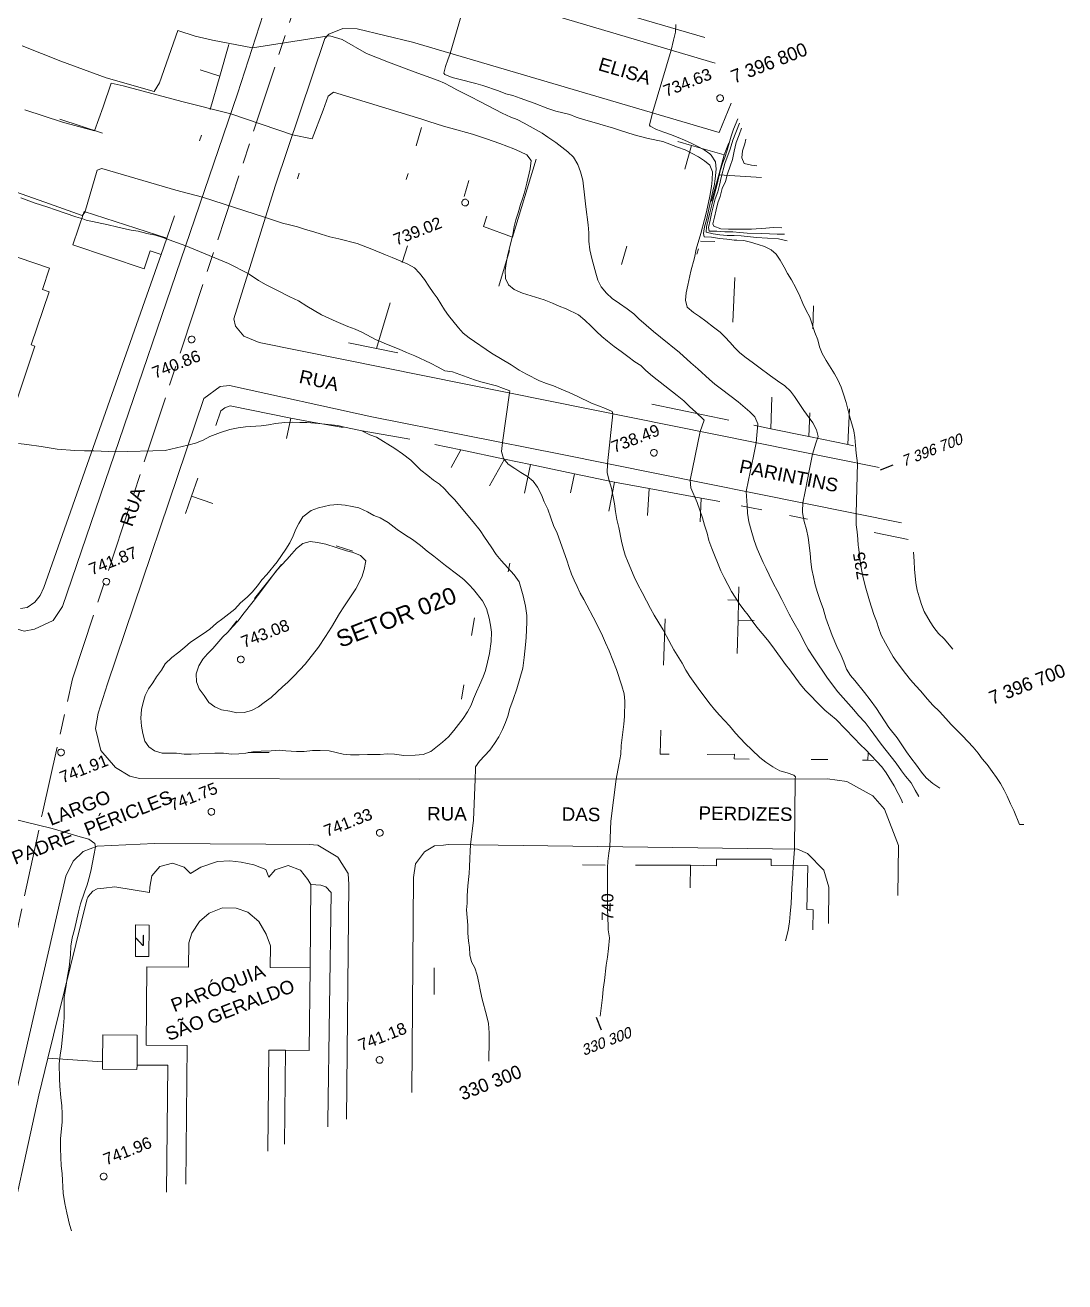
# Model space of a CAD drawing. Header units: millimetres. Extents: x 348 to 2201, y 118 to 1049.
# Drawn here: x 1401.3 to 1555.9, y 450.2 to 637.1 of the extents above; entities that cross this region are included whole.
import ezdxf
from ezdxf.enums import TextEntityAlignment as Align

# ---------------------------------------------------------------- set-up
doc = ezdxf.new("R2010")
doc.units = ezdxf.units.MM
doc.linetypes.add('T09', pattern=[17, 10, -2, 3, -2])
for name, color, linetype, lineweight in [('100_SIST_VIARIO_MEIO_FIO', 1, 'Continuous', 18), ('106_PRACAS_PARQUES_TOP', 7, 'Continuous', 18), ('160_P_SIMP_ASF_TOP', 7, 'Continuous', 18), ('168_P_SIMP_PARALE_TOP', 7, 'Continuous', 18), ('206_MURO_E_MURO_ARRIMO', 7, 'Continuous', 18), ('216_EDIF_NOTAVEL', 2, 'Continuous', 18), ('218_EDIF_NOTAVEL_TOP', 7, 'Continuous', 18), ('508_LM_SETOR_FISCAL', 136, 'T09', 18), ('510_LM_SETOR_FISCAL_TOP', 134, 'Continuous', 18), ('600_CURVA_MESTRA', 14, 'Continuous', 18), ('602_CURVA_MESTRA_TOP', 24, 'Continuous', 18), ('604_CURVA_INTERM', 7, 'Continuous', 18), ('606_PTO_COTADO', 9, 'Continuous', 18), ('608_PTO_COTADO_INTERVIA', 9, 'Continuous', 18), ('624_SEGM_CURVA_MESTRA', 14, 'Continuous', 18), ('626_SEGM_CURVA_INTERM', 7, 'Continuous', 18), ('902_MALHA_TEXTO_COORD_UTM', 7, 'Continuous', 13)]:
    doc.layers.add(name, color=color, linetype=linetype, lineweight=lineweight)
doc.layers.add('910_COORD_UTM_COR_ALEGRE', color=7, linetype='Continuous')
doc.styles.add('Style-Arial', font='arial.ttf')

# ---------------------------------------------------------------- blocks, each defined once
blk = doc.blocks.new('SP09')
at = {"color": 0, "linetype": 'Continuous'}
blk.add_lwpolyline([(-0.03, -0.51), (-0.14, -0.49), (-0.24, -0.46), (-0.31, -0.42), (-0.35, -0.39), (-0.42, -0.31), (-0.47, -0.24), (-0.51, -0.15), (-0.52, -0.09), (-0.52, 0.03), (-0.51, 0.11), (-0.48, 0.2), (-0.44, 0.27), (-0.4, 0.33), (-0.32, 0.39), (-0.23, 0.44), (-0.15, 0.48), (-0.1, 0.48), (-0.03, 0.48), (0.08, 0.48), (0.19, 0.44), (0.27, 0.4), (0.35, 0.32), (0.41, 0.23), (0.46, 0.11), (0.48, 0.03), (0.48, -0.03), (0.47, -0.08), (0.44, -0.21), (0.38, -0.3), (0.31, -0.38), (0.23, -0.44), (0.1, -0.49), (0.02, -0.51)], close=True, dxfattribs=at)
blk = doc.blocks.new('SP10')
at = {"color": 0, "linetype": 'Continuous'}
blk.add_lwpolyline([(-0.03, -0.51), (-0.14, -0.49), (-0.24, -0.46), (-0.31, -0.42), (-0.35, -0.39), (-0.42, -0.31), (-0.47, -0.24), (-0.51, -0.15), (-0.52, -0.09), (-0.52, 0.03), (-0.51, 0.11), (-0.48, 0.2), (-0.44, 0.27), (-0.4, 0.33), (-0.32, 0.39), (-0.23, 0.44), (-0.15, 0.48), (-0.1, 0.48), (-0.03, 0.48), (0.08, 0.48), (0.19, 0.44), (0.27, 0.4), (0.35, 0.32), (0.41, 0.23), (0.46, 0.11), (0.48, 0.03), (0.48, -0.03), (0.47, -0.08), (0.44, -0.21), (0.38, -0.3), (0.31, -0.38), (0.23, -0.44), (0.1, -0.49), (0.02, -0.51)], close=True, dxfattribs=at)

msp = doc.modelspace()

# ---------------------------------------------------------------- linework, layer by layer
at = {"layer": '100_SIST_VIARIO_MEIO_FIO'}
msp.add_lwpolyline([(1329.44, 569.41), (1286.1, 583.23), (1284.62, 584.41), (1283.74, 587.23), (1284.12, 589.48), (1298.32, 624.49), (1319.45, 675.97), (1324.45, 678.26), (1436.08, 641.43), (1436.77, 639.76), (1436.69, 638.66), (1432.9, 626.83), (1406.88, 550.61), (1405.47, 548.53), (1402.67, 547.26), (1401.16, 546.96), (1376.38, 554.43)], close=True, dxfattribs=at)
for points in [[(1458.49, 673), (1450.92, 650.31), (1451.72, 648.05), (1452.37, 647.35), (1455.91, 645.66), (1503.92, 631.43)], [(1506.33, 625.48), (1504.5, 621.12), (1458.89, 634.52), (1450.69, 636.51), (1448.56, 636.54), (1446.46, 635.72), (1445.88, 635.1), (1438.49, 613.11), (1432.36, 593.39), (1432.59, 592.32), (1433.85, 590.8), (1436.13, 589.88), (1528.32, 571.28)], [(1531.65, 563.06), (1480.94, 573.27), (1452.88, 578.83), (1431.7, 583.5), (1430.31, 583.33), (1427.86, 581.54), (1413.54, 539.14), (1412.14, 534.79), (1411.78, 532.5), (1412.56, 529.19), (1414.74, 526.7), (1416.88, 525.42), (1418.31, 525.06), (1460.02, 524.95), (1520.65, 524.99), (1523.53, 524.62), (1527.36, 522.45), (1529.12, 520.49), (1531.18, 515.1), (1531.09, 507.67)], [(1437.08, 515.29), (1420.53, 515.38), (1412.02, 514.98), (1409.93, 514.19), (1408.46, 512.78), (1407.33, 510.51), (1393.85, 452)], [(1449.12, 474.42), (1449.45, 509.27), (1449.34, 510.95), (1447.81, 513.37), (1444.81, 515.13), (1443.55, 515.22), (1437.08, 515.29)], [(1458.82, 478.35), (1459.06, 510.32), (1459.37, 512.37), (1460.69, 514.13), (1462.18, 515.02), (1463.5, 515.16), (1464.24, 515.24)], [(1464.24, 515.24), (1516.15, 514.52), (1517.65, 513.92), (1520.07, 511.41), (1520.83, 508.89), (1520.77, 503.48)]]:
    msp.add_lwpolyline(points, dxfattribs=at)
at = {"layer": '206_MURO_E_MURO_ARRIMO'}
for p, q in [((1502.38, 635.23), (1455.8, 648.84)), ((1430.24, 629.47), (1431.62, 634.17)), ((1428.8, 624.54), (1430.24, 629.47)), ((1427.23, 619.84), (1427.51, 620.69)), ((1498.36, 619.77), (1500.42, 619.17)), ((1500.42, 619.17), (1505.27, 617.76)), ((1505.27, 617.76), (1505.96, 619.54)), ((1441.81, 614.19), (1442.08, 615.07)), ((1422.38, 605.41), (1423.54, 608.7)), ((1404.08, 553.43), (1421.52, 602.97)), ((1453.54, 588.98), (1449.41, 589.81)), ((1456.75, 588.33), (1453.54, 588.98)), ((1430.39, 579.72), (1429.64, 577.52)), ((1430.98, 580.18), (1430.39, 579.72)), ((1431.78, 580.44), (1430.98, 580.18)), ((1440.84, 578.65), (1431.78, 580.44)), ((1505.98, 578.34), (1494.51, 580.7)), ((1444.01, 578.02), (1440.84, 578.65)), ((1448.61, 577.22), (1444.01, 578.02)), ((1512.22, 577.06), (1509.69, 577.58)), ((1458.52, 575.49), (1451.41, 576.73)), ((1517.86, 575.9), (1512.22, 577.06)), ((1523.64, 574.69), (1517.86, 575.9)), ((1466.09, 573.9), (1462.23, 574.71)), ((1472.58, 572.54), (1466.09, 573.9)), ((1524.5, 574.5), (1523.64, 574.69)), ((1476.48, 571.72), (1472.58, 572.54)), ((1483, 570.36), (1476.48, 571.72)), ((1488.97, 569.1), (1483, 570.36)), ((1426.98, 569.73), (1426.06, 567.04)), ((1494.1, 568.17), (1488.97, 569.1)), ((1501.86, 566.75), (1494.1, 568.17)), ((1426.06, 567.04), (1425.17, 564.43)), ((1504.64, 566.24), (1501.86, 566.75)), ((1510.89, 564.98), (1507.8, 565.6)), ((1517.67, 563.61), (1514.96, 564.16)), ((1532.65, 560.59), (1527.57, 561.61)), ((1403.52, 552.24), (1404.08, 553.43)), ((1401.61, 550.47), (1402.75, 551.28)), ((1402.75, 551.28), (1403.52, 552.24)), ((1400.62, 550.32), (1401.61, 550.47)), ((1434.48, 528.93), (1437.6, 528.92)), ((1495.74, 528.68), (1497.11, 528.67)), ((1502.72, 528.63), (1506.78, 528.65)), ((1506.78, 528.65), (1506.76, 527.96)), ((1506.76, 527.96), (1509.01, 527.95)), ((1518.23, 527.88), (1520.67, 527.86)), ((1525.85, 527.78), (1526.63, 527.77)), ((1526.63, 527.77), (1527.5, 527.75)), ((1487.58, 512.19), (1484.22, 512.21)), ((1500.26, 512.15), (1492.1, 512.18)), ((1504.11, 512.09), (1500.26, 512.15)), ((1512.27, 513.07), (1504.11, 513.08)), ((1504.11, 513.08), (1504.11, 512.09)), ((1512.26, 512.13), (1512.27, 513.07)), ((1517.7, 512.09), (1512.26, 512.13)), ((1517.54, 505.56), (1517.7, 512.09)), ((1443.8, 509.28), (1445.29, 509.18)), ((1445.29, 509.18), (1446.02, 508.96)), ((1446.02, 508.96), (1446.84, 508.08)), ((1446.84, 508.08), (1446.33, 474)), ((1518.51, 505.54), (1517.54, 505.56)), ((1518.44, 502.54), (1518.51, 505.54)), ((1462.12, 496.92), (1462.13, 492.93)), ((1403.32, 477.95), (1404.68, 483.45)), ((1398.02, 453.69), (1403.32, 477.95)), ((1446.33, 474), (1446.32, 473.28))]:
    msp.add_line(p, q, dxfattribs=at)
for points in [[(1427.33, 630.43), (1430.24, 629.47)], [(1406.45, 623.09), (1412.82, 621.01)], [(1459.46, 619.11), (1460.27, 621.85)], [(1499.44, 615.65), (1500.42, 619.17)], [(1477.3, 617.15), (1473.8, 605.52)], [(1505.27, 617.76), (1504.46, 614.8)], [(1457.98, 614.09), (1458.25, 615.02)], [(1504.46, 614.8), (1503.39, 610.89)], [(1504.46, 614.8), (1510.81, 614.43)], [(1466.61, 611.6), (1467.31, 613.97)], [(1469.48, 607.13), (1469.95, 608.68)], [(1469.48, 607.13), (1473.8, 605.52)], [(1457.4, 601.75), (1458.16, 604.25)], [(1473.33, 603.57), (1471.74, 598.25)], [(1490.77, 604.19), (1490.02, 601.47)], [(1501.43, 603.8), (1501.19, 603.02)], [(1503.9, 604.89), (1501.77, 604.96)], [(1506.86, 599.54), (1506.58, 592.91)], [(1455.6, 595.78), (1453.54, 588.98)], [(1518.56, 595.33), (1518.44, 591.9)], [(1512.22, 577.06), (1512.36, 581.74)], [(1517.99, 579.43), (1517.86, 575.9)], [(1523.64, 574.69), (1523.9, 580.01)], [(1440.84, 578.65), (1440.15, 575.58)], [(1466.09, 573.9), (1464.67, 571.29)], [(1470.38, 568.56), (1472.58, 572.54)], [(1475.58, 567.47), (1476.48, 571.72)], [(1482.41, 567.55), (1483, 570.36)], [(1488.11, 564.8), (1488.97, 569.1)], [(1494.1, 568.17), (1493.87, 564.16)], [(1429.21, 565.94), (1426.06, 567.04)], [(1501.7, 563.22), (1501.86, 566.75)], [(1447.58, 559.64), (1450.04, 558.84)], [(1439.44, 556.87), (1435.41, 551.79)], [(1473.14, 555.8), (1473.41, 557.06)], [(1507.41, 551.59), (1507.46, 553.55)], [(1507.41, 551.59), (1505.83, 551.64)], [(1507.33, 548.6), (1507.41, 551.59)], [(1431.69, 547.1), (1432.81, 548.51)], [(1467.71, 546.3), (1468.12, 548.94)], [(1496.22, 541.89), (1496.47, 548.81)], [(1507.33, 548.6), (1507.19, 543.63)], [(1507.33, 548.6), (1509.75, 548.53)], [(1466.22, 536.85), (1466.56, 538.99)], [(1495.74, 528.68), (1495.87, 532.22)], [(1526.63, 527.77), (1526.66, 528.88)], [(1500.26, 512.15), (1500.23, 508.81)]]:
    msp.add_lwpolyline(points, dxfattribs=at)
at = {"layer": '216_EDIF_NOTAVEL'}
for points in [[(1419.32, 606.39), (1410.06, 609.36), (1408.39, 604.39), (1419, 600.82), (1419.9, 603.52), (1421.52, 602.97), (1422.38, 605.41)], [(1390.61, 603.88), (1389.33, 600.1), (1387.47, 594.56), (1386.41, 594.91), (1380.16, 576.35), (1381.13, 576.02), (1379.28, 570.55), (1377.94, 566.55), (1377.42, 565), (1391.04, 560.41), (1392.13, 563.63), (1393.34, 563.22), (1395.9, 570.84), (1396.45, 570.65), (1402.75, 589.35), (1402.22, 589.53), (1404.88, 597.42), (1403.87, 597.76), (1404.94, 600.93), (1391.18, 605.57)], [(1417.74, 503.28), (1419.77, 503.26), (1419.72, 498.58), (1417.7, 498.6)], [(1412.83, 482.93), (1412.87, 486.96), (1417.98, 486.91), (1417.94, 482.45), (1417.93, 481.76), (1412.82, 481.81)]]:
    msp.add_lwpolyline(points, close=True, dxfattribs=at)
for points in [[(1425.22, 464.72), (1425.42, 485.34), (1419.29, 485.4), (1419.41, 497.07), (1425.59, 497.01), (1425.63, 500.62), (1426.07, 502.05), (1427.24, 503.79), (1428.68, 505.03), (1430.67, 505.8), (1432.7, 505.78), (1434.41, 505.19), (1436.06, 503.81), (1437.15, 501.92), (1437.79, 500.16), (1437.75, 496.96), (1443.67, 496.9), (1443.8, 509.28), (1443.36, 510.05), (1442.26, 511.41), (1440.4, 512.12), (1438.51, 511.49), (1437.54, 510.37), (1437.1, 511.51), (1435.33, 512.22), (1433.44, 512.63), (1431.76, 512.79), (1429.91, 512.7), (1427.42, 511.87), (1425.9, 510.93), (1424.97, 511.89), (1423.24, 512.47), (1421.33, 511.95), (1420.13, 510.58), (1419.83, 508.88), (1419.79, 508.1), (1414.63, 508.95), (1413.01, 508.77), (1412.02, 508.63), (1411.35, 508.32), (1410.97, 507.87), (1410.64, 507.39), (1410.49, 507.03), (1404.68, 483.45), (1412.83, 482.93), (1412.87, 486.96), (1417.98, 486.91), (1417.94, 482.45)], [(1425.22, 464.72), (1425.42, 485.34), (1419.29, 485.4), (1419.41, 497.07), (1425.59, 497.01), (1425.63, 500.62), (1426.07, 502.05), (1427.24, 503.79), (1428.68, 505.03), (1430.67, 505.8), (1432.7, 505.78), (1434.41, 505.19), (1436.06, 503.81), (1437.15, 501.92), (1437.79, 500.16), (1437.75, 496.96), (1443.67, 496.9), (1443.55, 484.6), (1440.04, 484.64), (1437.54, 484.66), (1437.39, 469.66)], [(1437.39, 469.66), (1437.54, 484.66), (1440.04, 484.64), (1439.9, 470.68)], [(1417.94, 482.45), (1422.54, 482.41), (1422.35, 463.56)]]:
    msp.add_lwpolyline(points, dxfattribs=at)
at = {"layer": '508_LM_SETOR_FISCAL'}
msp.add_lwpolyline([(1389.44, 450.21), (1394.14, 474.36), (1403.86, 519.94), (1408.35, 539.86), (1424.61, 589.02), (1443.41, 645.89), (1459.11, 693.38), (1468.45, 718.88)], dxfattribs=at)
at = {"layer": '600_CURVA_MESTRA'}
for points, elevation in [([(1525.21, 559.7), (1525.13, 560.63), (1525.07, 561.72), (1524.91, 562.78), (1524.88, 564.43), (1525.09, 571.93), (1524.92, 573.44), (1524.8, 574.57), (1524.71, 575.73), (1524.56, 576.74), (1523.9, 578.98), (1523.39, 580.97), (1523.04, 582.18), (1522.65, 583.26), (1522.18, 584.35), (1521.69, 585.24), (1520.42, 587.21), (1519.84, 588.24), (1519.45, 589.25), (1519.18, 590.27), (1518.74, 591.38), (1518.03, 593.63), (1517.48, 594.66), (1516.98, 595.69), (1516.52, 596.77), (1515.95, 598.01), (1515.3, 599.18), (1514.7, 600.13), (1514.17, 601.08), (1513.61, 602.14), (1513.01, 603), (1512.26, 603.67), (1511.26, 604.15), (1510.33, 604.46), (1509.2, 604.78), (1508.19, 605.03), (1507.13, 605.1), (1506.74, 605.1), (1505.65, 605.23), (1504.59, 605.33), (1503.4, 605.52), (1502.3, 605.61), (1502.18, 606.09), (1502.22, 606.42), (1502.34, 607.07), (1502.62, 608.14), (1503.16, 610.42), (1503.7, 612.8), (1503.79, 613.13), (1503.94, 614.19), (1504.1, 615.65), (1503.98, 616.72), (1503.34, 617.75), (1503.13, 617.94), (1502.28, 618.53), (1501.35, 619.02), (1500.36, 619.5), (1499.38, 619.94), (1498.42, 620.35), (1497.27, 620.8), (1496.29, 621.14), (1495.22, 621.56), (1494.28, 622.02), (1494.15, 622.19), (1494.63, 624.02), (1497.39, 633.36), (1497.71, 634.84), (1498.01, 636.04), (1498.1, 637.16)], 735), ([(1400.64, 611.41), (1402.65, 610.64), (1404.68, 609.99), (1405.83, 609.62), (1408.84, 608.57), (1409.87, 608.26), (1410.4, 608.05), (1413.63, 607.38), (1414.91, 607.07), (1415.91, 606.81), (1417.05, 606.58), (1418.1, 606.41), (1419.4, 606.1), (1420.69, 605.82), (1421.76, 605.48), (1423.8, 604.75), (1425.19, 604.23), (1431.54, 601.63), (1434.45, 600.13), (1436.03, 599.09), (1437.15, 598.44), (1438.66, 597.73), (1440.67, 596.67), (1441.98, 596.06), (1443.21, 595.26), (1445.36, 594.01), (1446.46, 593.48), (1447.57, 592.99), (1449.31, 592.25), (1450.38, 591.84), (1451.46, 591.35), (1453.42, 590.34), (1454.68, 589.77), (1455.81, 589.31), (1456.95, 588.87), (1458.04, 588.37), (1459.28, 587.88), (1461.6, 586.81), (1462.72, 586.23), (1463.73, 585.68), (1464.86, 585.51), (1468.15, 584.31), (1469.1, 584.01), (1471.4, 583.41), (1472.44, 583.05), (1473.37, 582.7), (1473.33, 582.38), (1472.29, 574.99), (1472.16, 573.66), (1472.45, 572.62), (1473.16, 571.81), (1474.11, 571.12), (1475.05, 570.55), (1476.01, 569.93), (1476.84, 569.27), (1477.49, 568.39), (1478.11, 567.22), (1478.52, 566.17), (1479.02, 565.09), (1479.49, 563.83), (1479.89, 562.67), (1480.41, 561.54), (1481.89, 557.49), (1482.19, 556.44), (1482.56, 555.45), (1482.96, 554.52), (1483.4, 553.61), (1483.86, 552.61), (1484.41, 551.68), (1486.24, 548.21), (1487.17, 546.27), (1487.6, 545.2), (1488.18, 544.01), (1489.24, 541.26), (1490.06, 538.83), (1490.4, 537.66), (1490.51, 536.54), (1490.46, 534.29), (1490.36, 533.13), (1489.97, 529.95), (1489.91, 528.66), (1489.62, 527.08), (1489.21, 524.97), (1488.41, 518.7), (1488.26, 514.91), (1488.1, 513.97), (1487.96, 512.77), (1487.94, 511.76), (1487.9, 510.46), (1487.92, 508.83)], 740), ([(1549.85, 518.2), (1549.18, 518.2), (1548.33, 520.27), (1547.87, 521.27), (1547.37, 522.44), (1546.92, 523.33), (1546.36, 524.3), (1545.78, 525.2), (1545.14, 526.08), (1544.36, 527.11), (1543.66, 527.96), (1543.03, 528.82), (1542.3, 529.71), (1540.69, 531.39), (1539.01, 533.09), (1538.22, 533.99), (1537.28, 535.02), (1536.32, 535.97), (1535.49, 536.85), (1534.46, 538.08), (1533.77, 538.83), (1532.99, 539.73), (1532.24, 540.66), (1530.99, 542.3), (1530.41, 543.14), (1529.24, 545.15), (1528.63, 546.38), (1528.26, 547.35), (1527.9, 548.43), (1527.52, 549.45), (1526.89, 551.49), (1526.26, 553.72)], 735)]:
    msp.add_lwpolyline(points, dxfattribs=dict(at, elevation=elevation))
at = {"layer": '600_CURVA_MESTRA', "elevation": 740, "flags": 128}
msp.add_lwpolyline([(1488, 503.05), (1488.01, 502.53), (1488.19, 501.38), (1488.06, 499.79), (1487.91, 498.5), (1487.73, 497.3), (1487.47, 495.02), (1487.27, 493.74), (1487.15, 492.48), (1486.81, 489.71)], dxfattribs=at)
at = {"layer": '604_CURVA_INTERM', "flags": 128}
for points, elevation in [([(1518.02, 571.29), (1518.42, 573.28), (1518.88, 574.9), (1519.23, 575.91), (1519.02, 576.89), (1518.46, 577.93), (1517.14, 579.78), (1515.74, 581.84), (1515.13, 582.63), (1514.27, 583.42), (1513.22, 584.18), (1512.16, 584.91), (1510.42, 586.21), (1509.45, 586.93), (1508.54, 587.58), (1507.61, 588.33), (1506.86, 589.1), (1506.13, 589.94), (1505.44, 590.69), (1504.66, 591.43), (1503.68, 592.15), (1502.54, 593.03), (1501.61, 593.72), (1500.69, 594.35), (1499.77, 595.15), (1499.53, 596.15), (1499.6, 597.26), (1499.88, 598.38), (1500.32, 600.5), (1500.85, 602.49), (1501.11, 603.77), (1501.78, 606.09), (1502.35, 608.17), (1502.66, 609.32), (1503.14, 611.63), (1503.39, 613.05), (1503.48, 614.07), (1503.53, 615.26), (1503.12, 616.25), (1502.34, 616.89), (1501.47, 617.47), (1500.51, 617.99), (1499.48, 618.52), (1498.35, 618.91), (1496.14, 619.74), (1493.96, 620.19), (1491.9, 620.74), (1489.84, 621.39), (1488.82, 621.74), (1486.79, 622.35), (1485.57, 622.67), (1484.37, 623.02), (1483.28, 623.37), (1482.29, 623.77), (1481.28, 624.04), (1480.24, 624.28), (1479.04, 624.65), (1477, 625.44), (1474.94, 626.21), (1473.85, 626.58), (1472.81, 626.87), (1471.68, 627.29), (1469.38, 628.09), (1468.35, 628.41), (1465.81, 629.04), (1464.8, 629.27), (1463.7, 629.74), (1463.59, 629.9), (1463.84, 630.92), (1464.19, 631.92), (1464.51, 632.87), (1467.81, 644.08)], 736), ([(1509.62, 572.98), (1510.03, 574.97), (1510.25, 577.79), (1509.85, 578.82), (1509.09, 579.56), (1507.37, 581.07), (1504.85, 582.93), (1503.89, 583.7), (1503.09, 584.38), (1501.35, 585.98), (1500.33, 586.87), (1498.61, 588.4), (1495.79, 590.67), (1494.77, 591.51), (1492.58, 593.42), (1491.81, 594.12), (1490.85, 594.89), (1489.68, 595.67), (1488.63, 596.42), (1487.77, 597.23), (1486.98, 598.13), (1486.47, 599.13), (1486.17, 600.19), (1485.6, 602.38), (1485.28, 603.68), (1485.15, 604.92), (1485.12, 606.2), (1485.04, 607.36), (1484.7, 610.07), (1484.53, 611.4), (1484.25, 614.02), (1483.9, 615.26), (1483.51, 616.35), (1482.85, 617.44), (1482.04, 618.25), (1480.21, 619.63), (1479.06, 620.41), (1478.18, 620.99), (1475.54, 622.48), (1474.49, 623.05), (1473.54, 623.39), (1472.27, 623.96), (1470.09, 625.12), (1468.85, 625.78), (1467.67, 626.35), (1465.53, 627.43), (1464.62, 627.95), (1463.67, 628.45), (1462.73, 628.82), (1459.16, 630.12), (1455.36, 631.54), (1452.06, 632.83), (1448.46, 634.92), (1446.64, 635.49), (1446.17, 635.41), (1435.1, 633.68), (1429.15, 634.83), (1426.59, 635.44), (1423.99, 636.26), (1421.3, 628.47), (1420.5, 627.19), (1413.36, 629.24), (1406.59, 631.7), (1400.85, 634.01)], 737), ([(1531.81, 521.44), (1531.63, 521.87), (1531.15, 522.84), (1530.53, 523.98), (1529.34, 525.91), (1528.74, 526.79), (1527.15, 528.48), (1526.31, 529.34), (1525.54, 530.08), (1524.59, 531.04), (1521.94, 533.8), (1520.25, 535.21), (1519.08, 536.35), (1518.11, 537.4), (1517.38, 538.16), (1516.58, 539.08), (1515.01, 541.22), (1514.39, 542.02), (1512.52, 544.61), (1511.71, 545.69), (1510.13, 547.54), (1509.41, 548.49), (1508.82, 549.33), (1508.19, 550.13), (1507.51, 551.06), (1506.88, 551.99), (1506.36, 552.85), (1505.26, 554.93), (1504.79, 555.94), (1503.43, 559.23), (1503, 560.43), (1502.73, 561.54), (1502.35, 562.73), (1502.03, 563.8), (1501.27, 566.11), (1500.3, 568.25), (1500.21, 569.39), (1501.68, 576.66), (1502.27, 578.33), (1501, 579.59), (1500.16, 580.33), (1499.26, 581.2), (1498.28, 582.02), (1494.61, 584.89), (1493.61, 585.71), (1492.85, 586.46), (1491.97, 587.02), (1490.92, 587.79), (1489.93, 588.56), (1488.89, 589.3), (1487.9, 590.07), (1487.05, 590.78), (1486.3, 591.5), (1485.5, 592.32), (1484.54, 593.22), (1483.6, 594.01), (1481.78, 594.88), (1480.71, 595.3), (1479.75, 595.72), (1478.52, 596.21), (1475.25, 597.19), (1474.01, 597.74), (1473.17, 598.46), (1472.73, 599.38), (1472.69, 600.59), (1472.84, 601.64), (1473.05, 602.71), (1473.83, 605.92), (1474.05, 607.1), (1474.28, 608.1), (1474.62, 609.15), (1474.98, 610.42), (1475.3, 611.38), (1475.62, 612.38), (1475.92, 613.57), (1476.4, 615.7), (1476.58, 616.93), (1475.94, 617.78), (1474.97, 618.24), (1473.97, 618.65), (1472.95, 619.05), (1471.9, 619.49), (1470.93, 619.82), (1469.9, 620.14), (1467.82, 620.83), (1464.63, 621.75), (1463.5, 622.05), (1461.32, 622.76), (1460.32, 623.09), (1447.16, 627.1), (1446.37, 626.49), (1445.65, 624.41), (1444.01, 620.16), (1441.06, 620.76), (1431.89, 623.87), (1424.61, 625.71), (1415.9, 628.05), (1414.11, 628.45), (1412.9, 624.92), (1411.62, 621.35), (1406.88, 622.65), (1401.25, 624.49)], 738), ([(1514.64, 605), (1513.37, 605.29), (1510.06, 605.51), (1507.82, 605.76), (1506.76, 605.81), (1505.72, 605.78), (1504.62, 605.87), (1503.62, 606.04), (1502.61, 606.27), (1502.64, 607.06), (1502.9, 608.1), (1503.13, 609.16), (1503.43, 610.34), (1503.67, 611.38), (1504.19, 613.21), (1504.55, 614.97), (1504.7, 615.55), (1505.07, 616.62), (1505.36, 617.38), (1505.69, 618.46), (1506.29, 620.58), (1506.65, 621.58), (1507.29, 623.12)], 734), ([(1514.24, 605.99), (1513.15, 605.97), (1512.03, 606.04), (1510.87, 606.08), (1508.69, 606.12), (1507.59, 606.23), (1506.55, 606.31), (1505.39, 606.35), (1504.2, 606.41), (1503.05, 606.44), (1502.93, 607), (1503.17, 608.07), (1503.36, 609.08), (1503.69, 610.26), (1503.93, 611.25), (1504.31, 612.3), (1504.59, 613.28), (1504.84, 614.42), (1505.38, 616.47), (1506.16, 618.63), (1506.57, 619.95), (1507.54, 622.5)], 733), ([(1507.85, 621.74), (1507.51, 620.73), (1507.07, 619.62), (1506.75, 618.32), (1506.49, 617.09), (1506.17, 616.09), (1505.78, 614.98), (1505.45, 613.81), (1504.99, 612.75), (1504.65, 611.61), (1504.31, 610.66), (1504.1, 609.6), (1503.82, 608.53), (1503.58, 607.52), (1503.74, 607.18), (1504.78, 606.78), (1505.92, 606.72), (1507.08, 606.75), (1508.22, 606.72), (1509.33, 606.75), (1511.46, 606.89), (1512.55, 606.96), (1513.86, 606.91)], 732), ([(1508.51, 620.11), (1508.32, 619.42), (1507.99, 618.37), (1507.87, 617.32), (1508.22, 616.51), (1509.35, 616.22), (1510.12, 616.14)], 731), ([(1514.4, 500.9), (1514.77, 502.46), (1514.99, 503.74), (1515.1, 504.95), (1515.21, 506.49), (1515.31, 508.76), (1515.47, 510.88), (1515.54, 511.99), (1515.74, 514.53), (1515.81, 524.98), (1515.86, 525.28), (1515.61, 525.54), (1514.62, 525.89), (1513.57, 526.19), (1512.52, 526.79), (1511.48, 527.48), (1510.59, 528.17), (1509.38, 529.29), (1508.37, 530.27), (1506.93, 531.8), (1506.07, 532.87), (1504.56, 534.48), (1503.84, 535.29), (1503.18, 536.12), (1501.64, 538.13), (1500.14, 540.24), (1499.55, 541.18), (1499.01, 542.2), (1497.78, 544.2), (1496.67, 546.21), (1496.18, 547.14), (1495.57, 548.22), (1494.88, 549.36), (1494.32, 550.33), (1493.72, 551.45), (1493.08, 552.69), (1492.41, 553.92), (1491.9, 555.02), (1490.97, 557.16), (1490.55, 558.27), (1490.25, 559.28), (1489.99, 560.32), (1489.61, 562.39), (1489.32, 563.56), (1489.11, 564.77), (1488.97, 565.9), (1488.49, 568.22), (1488.15, 569.34), (1487.89, 570.5), (1487.94, 571.86), (1488.7, 579.28), (1488.6, 579.63), (1487.63, 580.05), (1486.59, 580.44), (1485.54, 580.88), (1483.39, 581.89), (1482.23, 582.43), (1481.03, 582.95), (1479.86, 583.41), (1478.85, 583.78), (1477.81, 584.2), (1475.88, 585.16), (1474.78, 585.78), (1473.58, 586.54), (1470.66, 588.28), (1467.33, 590.57), (1466.47, 591.25), (1465.74, 592.08), (1464.25, 593.88), (1463.67, 594.72), (1462.58, 596.51), (1461.97, 597.32), (1461.34, 598.24), (1460.7, 599.24), (1459.96, 600.21), (1459.19, 600.96), (1458.22, 601.5), (1457.1, 602.04), (1455.87, 602.54), (1454.88, 602.9), (1452.87, 603.73), (1450.7, 604.58), (1447.96, 605.28), (1446.6, 605.61), (1445.32, 605.98), (1444.23, 606.32), (1443, 606.67), (1441.79, 607.07), (1440.63, 607.37), (1439.56, 607.62), (1437.04, 608.45), (1427.67, 611.5), (1423.71, 612.52), (1412.69, 615.77), (1411.99, 615.49), (1410.19, 609.19), (1409.76, 608.74), (1404.21, 610.75), (1391.23, 615.3)], 739), ([(1470.28, 483), (1470.27, 483.37), (1470.34, 485.79), (1470.34, 487.25), (1470.21, 488.6), (1469.92, 489.87), (1469.26, 492.23), (1469.03, 493.37), (1468.78, 494.68), (1468.54, 495.83), (1468.19, 496.9), (1467.71, 497.81), (1467.46, 498.84), (1467.37, 499.91), (1467.24, 500.91), (1467.16, 502.08), (1467.13, 503.25), (1466.96, 505.53), (1467.04, 506.54), (1467.06, 507.61), (1467.15, 509.08), (1467.32, 510.91), (1467.39, 511.94), (1467.46, 513.14), (1467.48, 514.25), (1467.55, 515.2), (1467.98, 518.87), (1468.21, 524.95), (1468.26, 526.44), (1468.29, 526.78), (1468.9, 527.62), (1470.4, 529.24), (1471.12, 530.25), (1471.74, 531.24), (1472.28, 532.34), (1472.73, 533.4), (1473.08, 534.34), (1473.41, 535.48), (1473.89, 536.8), (1474.42, 538.38), (1475.31, 541.47), (1475.52, 543.06), (1475.73, 544.93), (1475.83, 546.04), (1475.94, 548.28), (1475.91, 549.3), (1475.73, 550.68), (1475.39, 552.21), (1475.1, 553.25), (1474.76, 554.27), (1474.01, 555.31), (1472.12, 557.47), (1471.36, 558.36), (1470.63, 559.5), (1469.64, 560.92), (1468.97, 561.93), (1467.94, 563.23), (1466.39, 565.05), (1465.19, 566.49), (1464.44, 567.3), (1463.67, 568.1), (1462.91, 568.82), (1462.06, 569.43), (1461.17, 570.12), (1460.17, 570.92), (1458.67, 572.38), (1457.44, 573.33), (1456.27, 574.14), (1453.58, 575.78), (1452.56, 576.16), (1451.4, 576.73), (1449.99, 577.05), (1448.8, 577.3), (1447.79, 577.55), (1445.43, 577.77), (1444.37, 577.86), (1443.21, 577.97), (1442.17, 577.96), (1441.01, 578.03), (1439.95, 577.97), (1438.53, 577.84), (1437.5, 577.65), (1436.41, 577.49), (1434.09, 577.34), (1433, 577.18), (1431.76, 576.93), (1430.35, 576.51), (1428.76, 575.89), (1427.76, 575.37), (1426.66, 574.91), (1425.49, 574.63), (1422.15, 573.8), (1414.73, 573.61), (1411.52, 573.75), (1410.11, 573.79), (1408.69, 573.8), (1406.07, 574), (1403.69, 574.43), (1401.57, 574.7), (1400.31, 574.84)], 741), ([(1539.27, 544.28), (1537.97, 545.8), (1537.14, 546.59), (1536.45, 547.5), (1535.89, 548.35), (1535.03, 549.86), (1534.64, 550.92), (1534.29, 552.05), (1533.95, 553.03), (1533.76, 554.14), (1533.58, 556.2), (1533.52, 557.36), (1533.42, 558.71)], 734)]:
    msp.add_lwpolyline(points, dxfattribs=dict(at, elevation=elevation))
at = {"layer": '604_CURVA_INTERM'}
for points, elevation in [([(1534.24, 522.39), (1533.65, 523.33), (1533.06, 524.4), (1532.26, 525.38), (1531.64, 526.19), (1530.83, 527.31), (1530.1, 528.29), (1528.62, 530.16), (1526.98, 532.4), (1526.22, 533.39), (1525.24, 534.43), (1524.54, 535.27), (1522.15, 537.95), (1520.62, 539.96), (1518.58, 543), (1517.78, 544.28), (1517.18, 545.36), (1516.61, 546.5), (1515.48, 548.49), (1514.95, 549.49), (1513.85, 551.66), (1513.17, 553), (1512.62, 554), (1511.97, 555.32), (1511.52, 556.29), (1511.05, 557.19), (1510.18, 559.22), (1509.71, 560.45), (1509.26, 561.99), (1508.96, 563.19), (1508.75, 564.52), (1508.67, 565.66), (1508.56, 567.71), (1508.91, 569.41)], 737), ([(1537.32, 523.6), (1536.29, 524.33), (1535.33, 525.17), (1534.63, 525.99), (1533.88, 527.01), (1533.03, 528.1), (1532.38, 529), (1531.7, 530.08), (1531.01, 531.12), (1529.78, 532.61), (1527.9, 535.46), (1526.98, 536.75), (1526.13, 537.86), (1524.68, 539.6), (1524.05, 540.39), (1523.48, 541.31), (1523.07, 542.39), (1522.68, 543.35), (1522.03, 544.7), (1521.35, 546.33), (1520.41, 548.91), (1519.99, 550.33), (1519.59, 551.37), (1519.15, 552.69), (1518.8, 553.84), (1518.53, 555.02), (1518.3, 556.11), (1518.17, 557.27), (1518.05, 558.55), (1517.77, 560.88), (1517.5, 562.08), (1517.18, 563.24), (1516.9, 564.58), (1516.9, 564.8), (1516.96, 566.02), (1517.3, 567.72)], 736), ([(1405.69, 517.5), (1405.12, 517.66), (1399.24, 519.08)], 742), ([(1408.18, 457.81), (1407.9, 458.72), (1407.48, 460.47), (1407.21, 461.88), (1406.98, 463.39), (1406.79, 466.28), (1406.68, 467.52), (1406.63, 468.69), (1406.55, 470.07), (1406.56, 471.55), (1406.8, 473.95), (1406.83, 475.2), (1406.75, 476.38), (1406.62, 477.63), (1406.48, 479.33), (1406.43, 480.47), (1406.38, 482.61), (1406.53, 483.94), (1406.69, 485.16), (1406.97, 487.69), (1407.11, 489.46), (1407.12, 492.48), (1407.37, 493.97), (1407.56, 495.35), (1407.84, 497.02), (1408.05, 498.83), (1408.1, 500.12), (1408.29, 501.38), (1408.62, 502.59), (1409.24, 505.22), (1409.53, 506.4), (1410.11, 508.14), (1410.52, 509.25), (1410.86, 510.47), (1411.1, 511.53), (1411.51, 513.61), (1411.75, 514.88), (1411.65, 515.4), (1410.76, 516.01), (1409.16, 516.48)], 742)]:
    msp.add_lwpolyline(points, dxfattribs=dict(at, elevation=elevation))
at = {"layer": '604_CURVA_INTERM', "flags": 128}
for points, elevation in [([(1442.61, 563.96), (1443.82, 564.88), (1444.92, 565.31), (1446.63, 565.71), (1447.8, 565.79), (1448.92, 565.7), (1449.92, 565.51), (1450.93, 565.29), (1452.24, 564.68), (1453.14, 564.18), (1454.11, 563.8), (1455.28, 563.11), (1456.64, 562.09), (1457.88, 561.24), (1458.91, 560.57), (1460.09, 559.69), (1461.1, 558.85), (1462.1, 558.13), (1463.83, 556.72), (1465.66, 555.33), (1466.54, 554.62), (1467.32, 553.87), (1468.01, 553.13), (1469.33, 551.45), (1469.91, 550.32), (1470.34, 548.87), (1470.5, 547.86), (1470.65, 546.82), (1470.63, 545.43), (1470.37, 543.66), (1470.09, 542.37), (1469.75, 541.13), (1469.41, 540.16), (1468.89, 538.91), (1468.43, 537.92), (1468.01, 536.9), (1467.65, 535.95), (1467.1, 534.98), (1466.44, 533.97), (1465.04, 532.17), (1464.28, 531.26), (1463.36, 530.45), (1461.65, 529.05), (1460.52, 528.63), (1459.31, 528.52), (1457.64, 528.49), (1456.26, 528.67), (1455.14, 528.74), (1454.1, 528.63), (1452.23, 528.64), (1450.97, 528.56), (1449.71, 528.56), (1448.61, 528.67), (1447.58, 528.93), (1446.54, 529.15), (1445.19, 529.19), (1444.05, 529.19), (1442.78, 529.09), (1441.65, 529.05), (1440.08, 529.15), (1439.07, 529.27), (1437.87, 529.17), (1436.39, 529.12), (1435.19, 529), (1434.14, 528.84), (1433.07, 528.73), (1432.01, 528.68), (1430.78, 528.82), (1429.51, 528.84), (1427.18, 528.71), (1425.97, 528.65), (1424.93, 528.68), (1423.82, 528.8), (1422.8, 528.84), (1421.69, 528.84), (1420.56, 529.17), (1419.7, 529.74), (1419.09, 530.59), (1418.8, 531.72), (1418.63, 532.83), (1418.51, 534.03), (1418.6, 535.3), (1418.86, 536.37), (1419.13, 537.37), (1419.63, 538.39), (1420.28, 539.29), (1420.86, 540.19), (1421.56, 541.15), (1422.15, 542.09), (1423.13, 543.06), (1424.18, 543.85), (1425.03, 544.57), (1425.88, 545.33), (1427.78, 546.55), (1428.79, 547.24), (1429.76, 548.13), (1430.72, 548.83), (1431.58, 549.51), (1432.47, 550.25), (1433.35, 551.15), (1434.34, 552.01), (1435.06, 552.75), (1435.88, 553.7), (1436.5, 554.58), (1437.26, 555.37), (1438.77, 557.29), (1440.09, 559.13), (1440.66, 560.1), (1441.15, 561.15), (1441.55, 562.12), (1441.99, 562.95)], 742), ([(1431.39, 546.76), (1432.12, 547.62), (1432.99, 548.5), (1433.68, 549.42), (1435.22, 551.38), (1435.85, 552.23), (1436.66, 553.26), (1438, 555.05), (1438.7, 555.99), (1440.22, 557.6), (1440.97, 558.48), (1441.67, 559.25), (1442.62, 559.98), (1443.67, 560.3), (1444.8, 560.16), (1446, 559.87), (1449.08, 558.9), (1450.08, 558.63), (1451.16, 558.21), (1451.95, 557.42), (1451.73, 556.14), (1451.38, 555), (1450.49, 553.24), (1448.68, 550.57), (1448.05, 549.57), (1446.85, 547.57), (1445.97, 546.18), (1444.91, 544.58), (1442.94, 542.04), (1441.32, 540.31), (1440.38, 539.39), (1439.57, 538.7), (1438.8, 537.94), (1437.87, 537.09), (1436.85, 536.34), (1436.03, 535.71), (1434.97, 535.15), (1433.87, 534.87), (1432.79, 534.81), (1431.75, 535.05), (1430.51, 535.28), (1429.53, 535.69), (1428.64, 536.37), (1427.94, 537.41), (1427.2, 538.39), (1426.79, 539.41), (1426.76, 540.63), (1427.15, 541.78), (1427.71, 542.77), (1428.42, 543.58), (1429.24, 544.4), (1430.69, 546.13)], 743)]:
    msp.add_lwpolyline(points, close=True, dxfattribs=dict(at, elevation=elevation))
at = {"layer": '624_SEGM_CURVA_MESTRA'}
for points, elevation in [([(1526.26, 553.72), (1526.26, 553.75), (1525.96, 554.88), (1525.7, 556.12), (1525.48, 557.43), (1525.23, 559.49), (1525.21, 559.7)], 735), ([(1487.92, 508.83), (1487.92, 508.39), (1487.91, 505.71), (1487.96, 504.37), (1488, 503.05)], 740)]:
    msp.add_lwpolyline(points, dxfattribs=dict(at, elevation=elevation))
at = {"layer": '626_SEGM_CURVA_INTERM'}
for points, elevation in [([(1508.91, 569.41), (1509.62, 572.98)], 737), ([(1517.3, 567.72), (1518.02, 571.29)], 736), ([(1409.16, 516.48), (1405.69, 517.5)], 742)]:
    msp.add_lwpolyline(points, dxfattribs=dict(at, elevation=elevation))
at = {"layer": '910_COORD_UTM_COR_ALEGRE', "color": 253, "flags": 128}
for points in [[(1530.34, 571.62), (1528.47, 570.89)], [(1487.03, 487.64), (1486.3, 489.5)]]:
    msp.add_lwpolyline(points, dxfattribs=at)

# ---------------------------------------------------------------- block references
at = {"layer": '606_PTO_COTADO', "rotation": 21.41522089134761}
for p in [(1466.77, 610.7, 739.02), (1494.84, 573.5, 738.48), (1413.39, 554.33, 741.87), (1433.4, 542.77, 743.08), (1429.02, 520.12, 741.75), (1454.04, 483.22, 741.18), (1413, 465.89, 741.96)]:
    msp.add_blockref('SP09', p, dxfattribs=at)
at = {"layer": '608_PTO_COTADO_INTERVIA', "rotation": 21.41522089134761}
for p in [(1504.68, 626.22, 734.63), (1426.08, 590.34, 740.86), (1406.66, 528.95, 741.91), (1454.07, 516.99, 741.33)]:
    msp.add_blockref('SP10', p, dxfattribs=at)

# ---------------------------------------------------------------- texts
at = {"layer": '106_PRACAS_PARQUES_TOP', "style": 'Style-Arial'}
for s, p in [('LARGO', (1404.75, 518.92)), ('PÉRICLES', (1410.2, 517.4)), ('PADRE', (1399.45, 513.13))]:
    msp.add_text(s, height=2, rotation=21.4152, dxfattribs=at).set_placement(p, align=Align.MIDDLE_LEFT)
at = {"layer": '160_P_SIMP_ASF_TOP', "style": 'Style-Arial'}
for s, rotation, p in [('RUA', 347.5642, (1442.13, 584.88)), ('PARINTINS', 348.6156, (1507.59, 571.53)), ('RUA', 71.1489, (1416.28, 562.68)), ('RUA', 359.8449, (1461.09, 519.82)), ('DAS', 359.2003, (1481.11, 519.77)), ('PERDIZES', 359.2003, (1501.46, 519.92))]:
    msp.add_text(s, height=2, rotation=rotation, dxfattribs=at).set_placement(p, align=Align.MIDDLE_LEFT)
at = {"layer": '168_P_SIMP_PARALE_TOP', "style": 'Style-Arial'}
msp.add_text('ELISA', height=2, rotation=343.6268, dxfattribs=at).set_placement((1486.68, 631.36), align=Align.MIDDLE_LEFT)
at = {"layer": '218_EDIF_NOTAVEL_TOP', "style": 'Style-Arial'}
for s, height, p in [('V', 1.5, (1418.22, 499.91)), ('PARÓQUIA', 2, (1423.47, 490.28)), ('SÃO GERALDO', 2, (1422.66, 486))]:
    msp.add_text(s, height=height, rotation=21.4152, dxfattribs=at).set_placement(p)
at = {"layer": '510_LM_SETOR_FISCAL_TOP', "style": 'Style-Arial'}
msp.add_text('SETOR 020', height=2.5, rotation=21.4152, dxfattribs=at).set_placement((1448.19, 544.44))
at = {"layer": '602_CURVA_MESTRA_TOP', "style": 'Style-Arial'}
for s, rotation, p in [('735', 99.4812, (1525.6, 556.69)), ('740', 89.7158, (1487.91, 505.94))]:
    msp.add_text(s, height=1.75, rotation=rotation, dxfattribs=at).set_placement(p, align=Align.MIDDLE_CENTER)
at = {"layer": '606_PTO_COTADO', "style": 'Style-Arial'}
for s, p in [('739.02', (1459.66, 606.45, 739.02)), ('738.49', (1492.07, 575.62, 738.48)), ('741.87', (1414.36, 557.43, 741.87)), ('743.08', (1437, 546.62, 743.08)), ('741.75', (1426.31, 522.37, 741.75)), ('741.18', (1454.43, 486.69, 741.18)), ('741.96', (1416.51, 469.69, 741.96))]:
    msp.add_text(s, height=1.75, rotation=21.4152, dxfattribs=at).set_placement(p, align=Align.MIDDLE_CENTER)
at = {"layer": '608_PTO_COTADO_INTERVIA', "style": 'Style-Arial'}
for s, p in [('734.63', (1499.79, 628.55, 734.63)), ('740.86', (1423.77, 586.66, 740.86)), ('741.91', (1410.03, 526.5, 741.91)), ('741.33', (1449.32, 518.52, 741.33))]:
    msp.add_text(s, height=1.75, rotation=21.4152, dxfattribs=at).set_placement(p, align=Align.MIDDLE_CENTER)
at = {"layer": '902_MALHA_TEXTO_COORD_UTM'}
for s, p in [('7 396 800', (1506.4, 629.28)), ('7 396 700', (1544.78, 536.92))]:
    msp.add_text(s, height=2, rotation=21.4152, dxfattribs=at).set_placement(p, align=Align.MIDDLE_LEFT)
msp.add_text('330 300', height=2, rotation=21.4152, dxfattribs=at).set_placement((1470.12, 480.78), align=Align.TOP_CENTER)
at = {"layer": '910_COORD_UTM_COR_ALEGRE', "color": 253, "oblique": 15}
for s, p in [('7 396 700', (1536.11, 573.88)), ('330 300', (1487.69, 485.96))]:
    msp.add_text(s, height=1.6, rotation=21.4152, dxfattribs=at).set_placement(p, align=Align.MIDDLE_CENTER)

doc.saveas('drawing.dxf')
